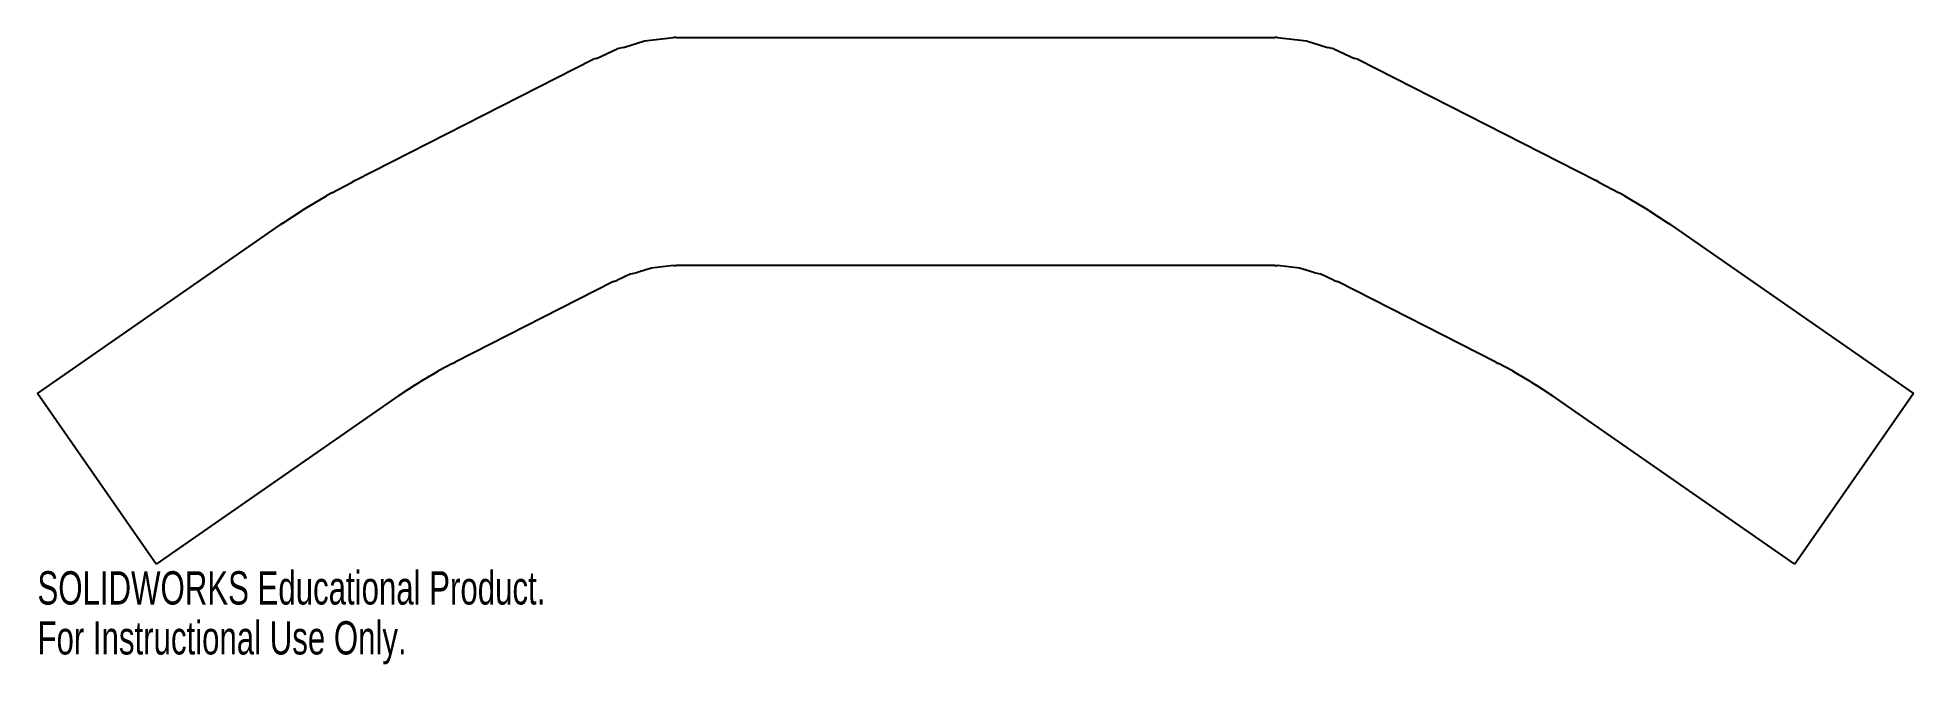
# Model space of a CAD drawing. Header units: millimetres. Extents: x -79 to 194, y -96 to -5.
import ezdxf

# ---------------------------------------------------------------- set-up
doc = ezdxf.new("R2010")
doc.units = ezdxf.units.MM
doc.styles.add('SLDTEXTSTYLE0', font='TXT', dxfattribs={"width": 0.7})

msp = doc.modelspace()

# ---------------------------------------------------------------- linework, layer by layer
at = {"color": 254, "linetype": 'Continuous', "lineweight": 25}
for p, q in [((6.42, -6.22), (9.49, -5.24)), ((9.49, -5.24), (13.67, -4.78)), ((14.09, -4.77), (13.67, -4.78)), ((14.09, -4.77), (100.91, -4.77)), ((101.33, -4.78), (100.91, -4.77)), ((101.33, -4.78), (105.51, -5.24)), ((105.51, -5.24), (108.58, -6.22)), ((-32.52, -25.54), (2.05, -7.93)), ((2.52, -7.81), (2.05, -7.93)), ((2.52, -7.81), (5.5, -6.41)), ((6.42, -6.22), (5.5, -6.41)), ((109.5, -6.41), (108.58, -6.22)), ((109.5, -6.41), (112.48, -7.81)), ((112.95, -7.93), (112.48, -7.81)), ((112.95, -7.93), (147.52, -25.54)), ((-35.86, -27.32), (-32.92, -25.75)), ((-32.52, -25.54), (-32.92, -25.75)), ((147.92, -25.75), (147.52, -25.54)), ((147.92, -25.75), (150.86, -27.32)), ((-42.97, -31.73), (-40.19, -29.9)), ((-39.43, -29.41), (-40.19, -29.9)), ((-39.43, -29.41), (-36.64, -27.77)), ((-35.86, -27.32), (-36.64, -27.77)), ((151.64, -27.77), (150.86, -27.32)), ((151.64, -27.77), (154.43, -29.41)), ((155.19, -29.9), (154.43, -29.41)), ((155.19, -29.9), (157.97, -31.73)), ((-78.58, -56.47), (-43.35, -31.99)), ((-42.97, -31.73), (-43.35, -31.99)), ((158.35, -31.99), (157.97, -31.73)), ((158.35, -31.99), (193.58, -56.47)), ((13.67, -37.89), (10.52, -38.24)), ((13.67, -37.89), (14.09, -37.88)), ((100.91, -37.88), (14.09, -37.88)), ((100.91, -37.88), (101.33, -37.89)), ((104.48, -38.24), (101.33, -37.89)), ((5, -40.17), (-17.98, -51.88)), ((5, -40.17), (5.47, -40.05)), ((7.52, -39.08), (5.47, -40.05)), ((7.52, -39.08), (8.44, -38.9)), ((10.52, -38.24), (8.44, -38.9)), ((106.56, -38.9), (104.48, -38.24)), ((106.56, -38.9), (107.48, -39.08)), ((109.53, -40.05), (107.48, -39.08)), ((109.53, -40.05), (110, -40.17)), ((132.98, -51.88), (110, -40.17)), ((-21.19, -53.63), (-23.08, -54.74)), ((-21.19, -53.63), (-20.41, -53.17)), ((-18.38, -52.09), (-20.41, -53.17)), ((-18.38, -52.09), (-17.98, -51.88)), ((132.98, -51.88), (133.38, -52.09)), ((135.41, -53.17), (133.38, -52.09)), ((135.41, -53.17), (136.19, -53.63)), ((138.08, -54.74), (136.19, -53.63)), ((-61.37, -81.23), (-78.58, -56.47)), ((-26.14, -56.74), (-61.37, -81.23)), ((-26.14, -56.74), (-25.77, -56.49)), ((-23.85, -55.23), (-25.77, -56.49)), ((-23.85, -55.23), (-23.08, -54.74)), ((138.08, -54.74), (138.85, -55.23)), ((140.77, -56.49), (138.85, -55.23)), ((140.77, -56.49), (141.14, -56.74)), ((176.37, -81.23), (141.14, -56.74)), ((193.58, -56.47), (176.37, -81.23))]:
    msp.add_line(p, q, dxfattribs=at)

# ---------------------------------------------------------------- texts
at = {"color": 141, "linetype": 'Continuous', "char_height": 4.8336, "attachment_point": 1, "style": 'SLDTEXTSTYLE0'}
for s, insert in [('SOLIDWORKS Educational Product.', (-78.58, -82.25)), ('For Instructional Use Only.', (-78.58, -89.5))]:
    msp.add_mtext(s, dxfattribs=dict(at, insert=insert))

doc.saveas('drawing.dxf')
